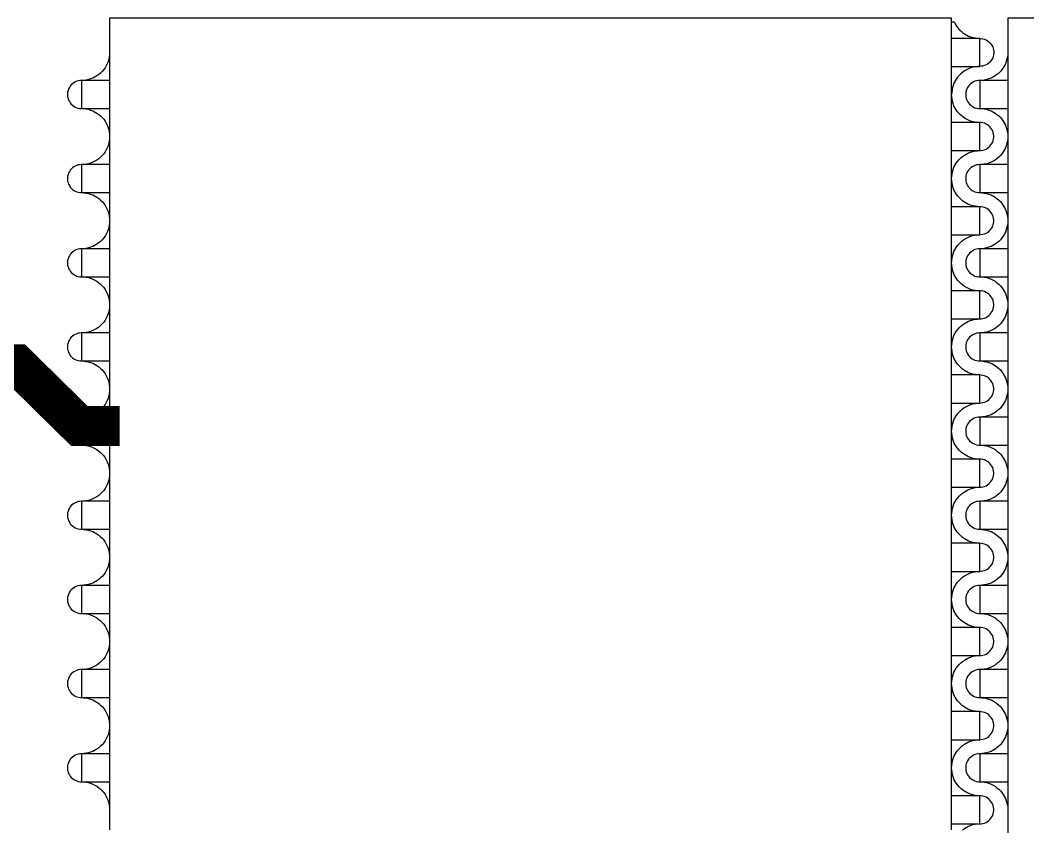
# Model space of a CAD drawing. Extents: x 190.8 to 267.1, y 124 to 174.8.
# Drawn here: x 224.322 to 226.835, y 148.393 to 150.406 of the extents above; entities that cross this region are included whole.
import ezdxf

# ---------------------------------------------------------------- set-up
doc = ezdxf.new("R2010")
doc.units = 0
doc.header["$MEASUREMENT"] = 0

msp = doc.modelspace()

# ---------------------------------------------------------------- linework, layer by layer
for points in [[(226.6446, 148.3856), (226.6446, 150.4106), (224.5446, 150.4106), (224.5446, 148.3856)], [(228.8875, 150.4106), (226.7846, 150.4106), (226.7846, 148.3506)], [(226.6446, 150.4016), (226.6508, 150.4016), (226.6559, 150.3923), (226.6594, 150.3876), (226.6631, 150.3831), (226.6671, 150.3791), (226.6716, 150.3753), (226.6764, 150.3718), (226.6864, 150.3663), (226.6919, 150.3643), (226.6974, 150.3626), (226.7031, 150.3616), (226.7089, 150.3608), (226.7146, 150.3606)], [(226.6446, 150.2906), (226.7146, 150.2906), (226.7146, 150.3606), (226.6446, 150.3606)], [(226.7146, 150.3606), (226.7186, 150.3603), (226.7226, 150.3596), (226.7266, 150.3586), (226.7304, 150.3568), (226.7339, 150.3548), (226.7371, 150.3523), (226.7401, 150.3496), (226.7426, 150.3466), (226.7449, 150.3431), (226.7469, 150.3393), (226.7481, 150.3356), (226.7491, 150.3316), (226.7496, 150.3276), (226.7496, 150.3236), (226.7491, 150.3196), (226.7481, 150.3156), (226.7469, 150.3116), (226.7449, 150.3081), (226.7426, 150.3046), (226.7401, 150.3016), (226.7371, 150.2988), (226.7339, 150.2963), (226.7304, 150.2943), (226.7266, 150.2926), (226.7226, 150.2916), (226.7186, 150.2908), (226.7146, 150.2906)], [(224.5446, 150.3256), (224.5444, 150.3198), (224.5436, 150.3141), (224.5426, 150.3083), (224.5409, 150.3028), (224.5389, 150.2973), (224.5334, 150.2873), (224.5299, 150.2826), (224.5261, 150.2781), (224.5221, 150.2741), (224.5176, 150.2703), (224.5129, 150.2668), (224.5029, 150.2613), (224.4974, 150.2593), (224.4919, 150.2576), (224.4861, 150.2566), (224.4804, 150.2558), (224.4746, 150.2556)], [(226.7846, 150.3256), (226.7844, 150.3198), (226.7836, 150.3141), (226.7826, 150.3083), (226.7809, 150.3028), (226.7789, 150.2973), (226.7734, 150.2873), (226.7699, 150.2826), (226.7661, 150.2781), (226.7621, 150.2741), (226.7576, 150.2703), (226.7529, 150.2668), (226.7429, 150.2613), (226.7374, 150.2593), (226.7319, 150.2576), (226.7261, 150.2566), (226.7204, 150.2558), (226.7146, 150.2556)], [(226.7146, 150.2906), (226.7089, 150.2903), (226.7031, 150.2896), (226.6974, 150.2886), (226.6919, 150.2868), (226.6864, 150.2848), (226.6764, 150.2793), (226.6716, 150.2758), (226.6671, 150.2721), (226.6631, 150.2681), (226.6594, 150.2636), (226.6559, 150.2588), (226.6504, 150.2488), (226.6484, 150.2433), (226.6466, 150.2378), (226.6456, 150.2321), (226.6449, 150.2263), (226.6446, 150.2206)], [(224.4746, 150.2556), (224.4706, 150.2553), (224.4666, 150.2546), (224.4626, 150.2536), (224.4589, 150.2518), (224.4554, 150.2498), (224.4521, 150.2473), (224.4491, 150.2446), (224.4466, 150.2416), (224.4444, 150.2381), (224.4424, 150.2343), (224.4411, 150.2306), (224.4401, 150.2266), (224.4396, 150.2226), (224.4396, 150.2186), (224.4401, 150.2146), (224.4411, 150.2106), (224.4424, 150.2066), (224.4444, 150.2031), (224.4466, 150.1996), (224.4491, 150.1966), (224.4521, 150.1938), (224.4554, 150.1913), (224.4589, 150.1893), (224.4626, 150.1876), (224.4666, 150.1866), (224.4706, 150.1858), (224.4746, 150.1856)], [(224.5446, 150.2556), (224.4746, 150.2556), (224.4746, 150.1856), (224.5446, 150.1856)], [(226.7146, 150.2556), (226.7106, 150.2553), (226.7066, 150.2546), (226.7026, 150.2536), (226.6989, 150.2518), (226.6954, 150.2498), (226.6921, 150.2473), (226.6891, 150.2446), (226.6866, 150.2416), (226.6844, 150.2381), (226.6824, 150.2343), (226.6811, 150.2306), (226.6801, 150.2266), (226.6796, 150.2226), (226.6796, 150.2186), (226.6801, 150.2146), (226.6811, 150.2106), (226.6824, 150.2066), (226.6844, 150.2031), (226.6866, 150.1996), (226.6891, 150.1966), (226.6921, 150.1938), (226.6954, 150.1913), (226.6989, 150.1893), (226.7026, 150.1876), (226.7066, 150.1866), (226.7106, 150.1858), (226.7146, 150.1856)], [(226.7846, 150.2556), (226.7146, 150.2556), (226.7146, 150.1856), (226.7846, 150.1856)], [(226.7146, 150.1506), (226.7089, 150.1508), (226.7031, 150.1516), (226.6974, 150.1526), (226.6919, 150.1543), (226.6864, 150.1563), (226.6764, 150.1618), (226.6716, 150.1653), (226.6671, 150.1691), (226.6631, 150.1731), (226.6594, 150.1776), (226.6559, 150.1823), (226.6504, 150.1923), (226.6484, 150.1978), (226.6466, 150.2033), (226.6456, 150.2091), (226.6449, 150.2148), (226.6446, 150.2206)], [(224.4746, 150.1856), (224.4804, 150.1853), (224.4861, 150.1846), (224.4919, 150.1836), (224.4974, 150.1818), (224.5029, 150.1798), (224.5129, 150.1743), (224.5176, 150.1708), (224.5221, 150.1671), (224.5261, 150.1631), (224.5299, 150.1586), (224.5334, 150.1538), (224.5389, 150.1438), (224.5409, 150.1383), (224.5426, 150.1328), (224.5436, 150.1271), (224.5444, 150.1213), (224.5446, 150.1156)], [(226.7146, 150.1856), (226.7204, 150.1853), (226.7261, 150.1846), (226.7319, 150.1836), (226.7374, 150.1818), (226.7429, 150.1798), (226.7529, 150.1743), (226.7576, 150.1708), (226.7621, 150.1671), (226.7661, 150.1631), (226.7699, 150.1586), (226.7734, 150.1538), (226.7789, 150.1438), (226.7809, 150.1383), (226.7826, 150.1328), (226.7836, 150.1271), (226.7844, 150.1213), (226.7846, 150.1156)], [(226.6446, 150.0806), (226.7146, 150.0806), (226.7146, 150.1506), (226.6446, 150.1506)], [(226.7146, 150.0806), (226.7186, 150.0808), (226.7226, 150.0816), (226.7266, 150.0826), (226.7304, 150.0843), (226.7339, 150.0863), (226.7371, 150.0888), (226.7401, 150.0916), (226.7426, 150.0946), (226.7449, 150.0981), (226.7469, 150.1018), (226.7481, 150.1056), (226.7491, 150.1096), (226.7496, 150.1136), (226.7496, 150.1176), (226.7491, 150.1216), (226.7481, 150.1256), (226.7469, 150.1296), (226.7449, 150.1331), (226.7426, 150.1366), (226.7401, 150.1396), (226.7371, 150.1423), (226.7339, 150.1448), (226.7304, 150.1468), (226.7266, 150.1486), (226.7226, 150.1496), (226.7186, 150.1503), (226.7146, 150.1506)], [(224.5446, 150.1156), (224.5444, 150.1098), (224.5436, 150.1041), (224.5426, 150.0983), (224.5409, 150.0928), (224.5389, 150.0873), (224.5334, 150.0773), (224.5299, 150.0726), (224.5261, 150.0681), (224.5221, 150.0641), (224.5176, 150.0603), (224.5129, 150.0568), (224.5029, 150.0513), (224.4974, 150.0493), (224.4919, 150.0476), (224.4861, 150.0466), (224.4804, 150.0458), (224.4746, 150.0456)], [(226.7846, 150.1156), (226.7844, 150.1098), (226.7836, 150.1041), (226.7826, 150.0983), (226.7809, 150.0928), (226.7789, 150.0873), (226.7734, 150.0773), (226.7699, 150.0726), (226.7661, 150.0681), (226.7621, 150.0641), (226.7576, 150.0603), (226.7529, 150.0568), (226.7429, 150.0513), (226.7374, 150.0493), (226.7319, 150.0476), (226.7261, 150.0466), (226.7204, 150.0458), (226.7146, 150.0456)], [(226.6446, 150.0106), (226.6449, 150.0163), (226.6456, 150.0221), (226.6466, 150.0278), (226.6484, 150.0333), (226.6504, 150.0388), (226.6559, 150.0488), (226.6594, 150.0536), (226.6631, 150.0581), (226.6671, 150.0621), (226.6716, 150.0658), (226.6764, 150.0693), (226.6864, 150.0748), (226.6919, 150.0768), (226.6974, 150.0786), (226.7031, 150.0796), (226.7089, 150.0803), (226.7146, 150.0806)], [(224.4746, 150.0456), (224.4706, 150.0453), (224.4666, 150.0446), (224.4626, 150.0436), (224.4589, 150.0418), (224.4554, 150.0398), (224.4521, 150.0373), (224.4491, 150.0346), (224.4466, 150.0316), (224.4444, 150.0281), (224.4424, 150.0243), (224.4411, 150.0206), (224.4401, 150.0166), (224.4396, 150.0126), (224.4396, 150.0086), (224.4401, 150.0046), (224.4411, 150.0006), (224.4424, 149.9966), (224.4444, 149.9931), (224.4466, 149.9896), (224.4491, 149.9866), (224.4521, 149.9838), (224.4554, 149.9813), (224.4589, 149.9793), (224.4626, 149.9776), (224.4666, 149.9766), (224.4706, 149.9758), (224.4746, 149.9756)], [(224.5446, 150.0456), (224.4746, 150.0456), (224.4746, 149.9756), (224.5446, 149.9756)], [(226.7146, 150.0456), (226.7106, 150.0453), (226.7066, 150.0446), (226.7026, 150.0436), (226.6989, 150.0418), (226.6954, 150.0398), (226.6921, 150.0373), (226.6891, 150.0346), (226.6866, 150.0316), (226.6844, 150.0281), (226.6824, 150.0243), (226.6811, 150.0206), (226.6801, 150.0166), (226.6796, 150.0126), (226.6796, 150.0086), (226.6801, 150.0046), (226.6811, 150.0006), (226.6824, 149.9966), (226.6844, 149.9931), (226.6866, 149.9896), (226.6891, 149.9866), (226.6921, 149.9838), (226.6954, 149.9813), (226.6989, 149.9793), (226.7026, 149.9776), (226.7066, 149.9766), (226.7106, 149.9758), (226.7146, 149.9756)], [(226.7846, 150.0456), (226.7146, 150.0456), (226.7146, 149.9756), (226.7846, 149.9756)], [(226.7146, 149.9406), (226.7089, 149.9408), (226.7031, 149.9416), (226.6974, 149.9426), (226.6919, 149.9443), (226.6864, 149.9463), (226.6764, 149.9518), (226.6716, 149.9553), (226.6671, 149.9591), (226.6631, 149.9631), (226.6594, 149.9676), (226.6559, 149.9723), (226.6504, 149.9823), (226.6484, 149.9878), (226.6466, 149.9933), (226.6456, 149.9991), (226.6449, 150.0048), (226.6446, 150.0106)], [(224.4746, 149.9756), (224.4804, 149.9753), (224.4861, 149.9746), (224.4919, 149.9736), (224.4974, 149.9718), (224.5029, 149.9698), (224.5129, 149.9643), (224.5176, 149.9608), (224.5221, 149.9571), (224.5261, 149.9531), (224.5299, 149.9486), (224.5334, 149.9438), (224.5389, 149.9338), (224.5409, 149.9283), (224.5426, 149.9228), (224.5436, 149.9171), (224.5444, 149.9113), (224.5446, 149.9056)], [(226.7146, 149.9756), (226.7204, 149.9753), (226.7261, 149.9746), (226.7319, 149.9736), (226.7374, 149.9718), (226.7429, 149.9698), (226.7529, 149.9643), (226.7576, 149.9608), (226.7621, 149.9571), (226.7661, 149.9531), (226.7699, 149.9486), (226.7734, 149.9438), (226.7789, 149.9338), (226.7809, 149.9283), (226.7826, 149.9228), (226.7836, 149.9171), (226.7844, 149.9113), (226.7846, 149.9056)], [(226.6446, 149.8706), (226.7146, 149.8706), (226.7146, 149.9406), (226.6446, 149.9406)], [(226.7146, 149.8706), (226.7186, 149.8708), (226.7226, 149.8716), (226.7266, 149.8726), (226.7304, 149.8743), (226.7339, 149.8763), (226.7371, 149.8788), (226.7401, 149.8816), (226.7426, 149.8846), (226.7449, 149.8881), (226.7469, 149.8918), (226.7481, 149.8956), (226.7491, 149.8996), (226.7496, 149.9036), (226.7496, 149.9076), (226.7491, 149.9116), (226.7481, 149.9156), (226.7469, 149.9196), (226.7449, 149.9231), (226.7426, 149.9266), (226.7401, 149.9296), (226.7371, 149.9323), (226.7339, 149.9348), (226.7304, 149.9368), (226.7266, 149.9386), (226.7226, 149.9396), (226.7186, 149.9403), (226.7146, 149.9406)], [(224.5446, 149.9056), (224.5444, 149.8998), (224.5436, 149.8941), (224.5426, 149.8883), (224.5409, 149.8828), (224.5389, 149.8773), (224.5334, 149.8673), (224.5299, 149.8626), (224.5261, 149.8581), (224.5221, 149.8541), (224.5176, 149.8503), (224.5129, 149.8468), (224.5029, 149.8413), (224.4974, 149.8393), (224.4919, 149.8376), (224.4861, 149.8366), (224.4804, 149.8358), (224.4746, 149.8356)], [(226.7846, 149.9056), (226.7844, 149.8998), (226.7836, 149.8941), (226.7826, 149.8883), (226.7809, 149.8828), (226.7789, 149.8773), (226.7734, 149.8673), (226.7699, 149.8626), (226.7661, 149.8581), (226.7621, 149.8541), (226.7576, 149.8503), (226.7529, 149.8468), (226.7429, 149.8413), (226.7374, 149.8393), (226.7319, 149.8376), (226.7261, 149.8366), (226.7204, 149.8358), (226.7146, 149.8356)], [(226.6446, 149.8006), (226.6449, 149.8063), (226.6456, 149.8121), (226.6466, 149.8178), (226.6484, 149.8233), (226.6504, 149.8288), (226.6559, 149.8388), (226.6594, 149.8436), (226.6631, 149.8481), (226.6671, 149.8521), (226.6716, 149.8558), (226.6764, 149.8593), (226.6864, 149.8648), (226.6919, 149.8668), (226.6974, 149.8686), (226.7031, 149.8696), (226.7089, 149.8703), (226.7146, 149.8706)], [(224.4746, 149.8356), (224.4706, 149.8353), (224.4666, 149.8346), (224.4626, 149.8336), (224.4589, 149.8318), (224.4554, 149.8298), (224.4521, 149.8273), (224.4491, 149.8246), (224.4466, 149.8216), (224.4444, 149.8181), (224.4424, 149.8143), (224.4411, 149.8106), (224.4401, 149.8066), (224.4396, 149.8026), (224.4396, 149.7986), (224.4401, 149.7946), (224.4411, 149.7906), (224.4424, 149.7866), (224.4444, 149.7831), (224.4466, 149.7796), (224.4491, 149.7766), (224.4521, 149.7738), (224.4554, 149.7713), (224.4589, 149.7693), (224.4626, 149.7676), (224.4666, 149.7666), (224.4706, 149.7658), (224.4746, 149.7656)], [(224.5446, 149.8356), (224.4746, 149.8356), (224.4746, 149.7656), (224.5446, 149.7656)], [(226.7146, 149.8356), (226.7106, 149.8353), (226.7066, 149.8346), (226.7026, 149.8336), (226.6989, 149.8318), (226.6954, 149.8298), (226.6921, 149.8273), (226.6891, 149.8246), (226.6866, 149.8216), (226.6844, 149.8181), (226.6824, 149.8143), (226.6811, 149.8106), (226.6801, 149.8066), (226.6796, 149.8026), (226.6796, 149.7986), (226.6801, 149.7946), (226.6811, 149.7906), (226.6824, 149.7866), (226.6844, 149.7831), (226.6866, 149.7796), (226.6891, 149.7766), (226.6921, 149.7738), (226.6954, 149.7713), (226.6989, 149.7693), (226.7026, 149.7676), (226.7066, 149.7666), (226.7106, 149.7658), (226.7146, 149.7656)], [(226.7846, 149.8356), (226.7146, 149.8356), (226.7146, 149.7656), (226.7846, 149.7656)], [(226.7146, 149.7306), (226.7089, 149.7308), (226.7031, 149.7316), (226.6974, 149.7326), (226.6919, 149.7343), (226.6864, 149.7363), (226.6764, 149.7418), (226.6716, 149.7453), (226.6671, 149.7491), (226.6631, 149.7531), (226.6594, 149.7576), (226.6559, 149.7623), (226.6504, 149.7723), (226.6484, 149.7778), (226.6466, 149.7833), (226.6456, 149.7891), (226.6449, 149.7948), (226.6446, 149.8006)], [(224.4746, 149.7656), (224.4804, 149.7653), (224.4861, 149.7646), (224.4919, 149.7636), (224.4974, 149.7618), (224.5029, 149.7598), (224.5129, 149.7543), (224.5176, 149.7508), (224.5221, 149.7471), (224.5261, 149.7431), (224.5299, 149.7386), (224.5334, 149.7338), (224.5389, 149.7238), (224.5409, 149.7183), (224.5426, 149.7128), (224.5436, 149.7071), (224.5444, 149.7013), (224.5446, 149.6956)], [(226.7146, 149.7656), (226.7204, 149.7653), (226.7261, 149.7646), (226.7319, 149.7636), (226.7374, 149.7618), (226.7429, 149.7598), (226.7529, 149.7543), (226.7576, 149.7508), (226.7621, 149.7471), (226.7661, 149.7431), (226.7699, 149.7386), (226.7734, 149.7338), (226.7789, 149.7238), (226.7809, 149.7183), (226.7826, 149.7128), (226.7836, 149.7071), (226.7844, 149.7013), (226.7846, 149.6956)], [(226.6446, 149.6606), (226.7146, 149.6606), (226.7146, 149.7306), (226.6446, 149.7306)], [(226.7146, 149.6606), (226.7186, 149.6608), (226.7226, 149.6616), (226.7266, 149.6626), (226.7304, 149.6643), (226.7339, 149.6663), (226.7371, 149.6688), (226.7401, 149.6716), (226.7426, 149.6746), (226.7449, 149.6781), (226.7469, 149.6818), (226.7481, 149.6856), (226.7491, 149.6896), (226.7496, 149.6936), (226.7496, 149.6976), (226.7491, 149.7016), (226.7481, 149.7056), (226.7469, 149.7096), (226.7449, 149.7131), (226.7426, 149.7166), (226.7401, 149.7196), (226.7371, 149.7223), (226.7339, 149.7248), (226.7304, 149.7268), (226.7266, 149.7286), (226.7226, 149.7296), (226.7186, 149.7303), (226.7146, 149.7306)], [(224.5446, 149.6956), (224.5444, 149.6898), (224.5436, 149.6841), (224.5426, 149.6783), (224.5409, 149.6728), (224.5389, 149.6673), (224.5334, 149.6573), (224.5299, 149.6526), (224.5261, 149.6481), (224.5221, 149.6441), (224.5176, 149.6403), (224.5129, 149.6368), (224.5029, 149.6313), (224.4974, 149.6293), (224.4919, 149.6276), (224.4861, 149.6266), (224.4804, 149.6258), (224.4746, 149.6256)], [(226.7846, 149.6956), (226.7844, 149.6898), (226.7836, 149.6841), (226.7826, 149.6783), (226.7809, 149.6728), (226.7789, 149.6673), (226.7734, 149.6573), (226.7699, 149.6526), (226.7661, 149.6481), (226.7621, 149.6441), (226.7576, 149.6403), (226.7529, 149.6368), (226.7429, 149.6313), (226.7374, 149.6293), (226.7319, 149.6276), (226.7261, 149.6266), (226.7204, 149.6258), (226.7146, 149.6256)], [(226.6446, 149.5906), (226.6449, 149.5963), (226.6456, 149.6021), (226.6466, 149.6078), (226.6484, 149.6133), (226.6504, 149.6188), (226.6559, 149.6288), (226.6594, 149.6336), (226.6631, 149.6381), (226.6671, 149.6421), (226.6716, 149.6458), (226.6764, 149.6493), (226.6864, 149.6548), (226.6919, 149.6568), (226.6974, 149.6586), (226.7031, 149.6596), (226.7089, 149.6603), (226.7146, 149.6606)], [(224.4746, 149.6256), (224.4706, 149.6253), (224.4666, 149.6246), (224.4626, 149.6236), (224.4589, 149.6218), (224.4554, 149.6198), (224.4521, 149.6173), (224.4491, 149.6146), (224.4466, 149.6116), (224.4444, 149.6081), (224.4424, 149.6043), (224.4411, 149.6006), (224.4401, 149.5966), (224.4396, 149.5926), (224.4396, 149.5886), (224.4401, 149.5846), (224.4411, 149.5806), (224.4424, 149.5766), (224.4444, 149.5731), (224.4466, 149.5696), (224.4491, 149.5666), (224.4521, 149.5638), (224.4554, 149.5613), (224.4589, 149.5593), (224.4626, 149.5576), (224.4666, 149.5566), (224.4706, 149.5558), (224.4746, 149.5556)], [(224.5446, 149.6256), (224.4746, 149.6256), (224.4746, 149.5556), (224.5446, 149.5556)], [(226.7146, 149.6256), (226.7106, 149.6253), (226.7066, 149.6246), (226.7026, 149.6236), (226.6989, 149.6218), (226.6954, 149.6198), (226.6921, 149.6173), (226.6891, 149.6146), (226.6866, 149.6116), (226.6844, 149.6081), (226.6824, 149.6043), (226.6811, 149.6006), (226.6801, 149.5966), (226.6796, 149.5926), (226.6796, 149.5886), (226.6801, 149.5846), (226.6811, 149.5806), (226.6824, 149.5766), (226.6844, 149.5731), (226.6866, 149.5696), (226.6891, 149.5666), (226.6921, 149.5638), (226.6954, 149.5613), (226.6989, 149.5593), (226.7026, 149.5576), (226.7066, 149.5566), (226.7106, 149.5558), (226.7146, 149.5556)], [(226.7846, 149.6256), (226.7146, 149.6256), (226.7146, 149.5556), (226.7846, 149.5556)], [(226.7146, 149.5206), (226.7089, 149.5208), (226.7031, 149.5216), (226.6974, 149.5226), (226.6919, 149.5243), (226.6864, 149.5263), (226.6764, 149.5318), (226.6716, 149.5353), (226.6671, 149.5391), (226.6631, 149.5431), (226.6594, 149.5476), (226.6559, 149.5523), (226.6504, 149.5623), (226.6484, 149.5678), (226.6466, 149.5733), (226.6456, 149.5791), (226.6449, 149.5848), (226.6446, 149.5906)], [(224.4746, 149.5556), (224.4804, 149.5553), (224.4861, 149.5546), (224.4919, 149.5536), (224.4974, 149.5518), (224.5029, 149.5498), (224.5129, 149.5443), (224.5176, 149.5408), (224.5221, 149.5371), (224.5261, 149.5331), (224.5299, 149.5286), (224.5334, 149.5238), (224.5389, 149.5138), (224.5409, 149.5083), (224.5426, 149.5028), (224.5436, 149.4971), (224.5444, 149.4913), (224.5446, 149.4856)], [(226.7146, 149.5556), (226.7204, 149.5553), (226.7261, 149.5546), (226.7319, 149.5536), (226.7374, 149.5518), (226.7429, 149.5498), (226.7529, 149.5443), (226.7576, 149.5408), (226.7621, 149.5371), (226.7661, 149.5331), (226.7699, 149.5286), (226.7734, 149.5238), (226.7789, 149.5138), (226.7809, 149.5083), (226.7826, 149.5028), (226.7836, 149.4971), (226.7844, 149.4913), (226.7846, 149.4856)], [(226.6446, 149.4506), (226.7146, 149.4506), (226.7146, 149.5206), (226.6446, 149.5206)], [(226.7146, 149.4506), (226.7186, 149.4508), (226.7226, 149.4516), (226.7266, 149.4526), (226.7304, 149.4543), (226.7339, 149.4563), (226.7371, 149.4588), (226.7401, 149.4616), (226.7426, 149.4646), (226.7449, 149.4681), (226.7469, 149.4718), (226.7481, 149.4756), (226.7491, 149.4796), (226.7496, 149.4836), (226.7496, 149.4876), (226.7491, 149.4916), (226.7481, 149.4956), (226.7469, 149.4996), (226.7449, 149.5031), (226.7426, 149.5066), (226.7401, 149.5096), (226.7371, 149.5123), (226.7339, 149.5148), (226.7304, 149.5168), (226.7266, 149.5186), (226.7226, 149.5196), (226.7186, 149.5203), (226.7146, 149.5206)], [(224.5446, 149.4856), (224.5444, 149.4798), (224.5436, 149.4741), (224.5426, 149.4683), (224.5409, 149.4628), (224.5389, 149.4573), (224.5334, 149.4473), (224.5299, 149.4426), (224.5261, 149.4381), (224.5221, 149.4341), (224.5176, 149.4303), (224.5129, 149.4268), (224.5029, 149.4213), (224.4974, 149.4193), (224.4919, 149.4176), (224.4861, 149.4166), (224.4804, 149.4158), (224.4746, 149.4156)], [(226.7846, 149.4856), (226.7844, 149.4798), (226.7836, 149.4741), (226.7826, 149.4683), (226.7809, 149.4628), (226.7789, 149.4573), (226.7734, 149.4473), (226.7699, 149.4426), (226.7661, 149.4381), (226.7621, 149.4341), (226.7576, 149.4303), (226.7529, 149.4268), (226.7429, 149.4213), (226.7374, 149.4193), (226.7319, 149.4176), (226.7261, 149.4166), (226.7204, 149.4158), (226.7146, 149.4156)], [(226.6446, 149.3806), (226.6449, 149.3863), (226.6456, 149.3921), (226.6466, 149.3978), (226.6484, 149.4033), (226.6504, 149.4088), (226.6559, 149.4188), (226.6594, 149.4236), (226.6631, 149.4281), (226.6671, 149.4321), (226.6716, 149.4358), (226.6764, 149.4393), (226.6864, 149.4448), (226.6919, 149.4468), (226.6974, 149.4486), (226.7031, 149.4496), (226.7089, 149.4503), (226.7146, 149.4506)], [(224.4746, 149.4156), (224.4706, 149.4153), (224.4666, 149.4146), (224.4626, 149.4136), (224.4589, 149.4118), (224.4554, 149.4098), (224.4521, 149.4073), (224.4491, 149.4046), (224.4466, 149.4016), (224.4444, 149.3981), (224.4424, 149.3943), (224.4411, 149.3906), (224.4401, 149.3866), (224.4396, 149.3826), (224.4396, 149.3786), (224.4401, 149.3746), (224.4411, 149.3706), (224.4424, 149.3666), (224.4444, 149.3631), (224.4466, 149.3596), (224.4491, 149.3566), (224.4521, 149.3538), (224.4554, 149.3513), (224.4589, 149.3493), (224.4626, 149.3476), (224.4666, 149.3466), (224.4706, 149.3458), (224.4746, 149.3456)], [(224.5446, 149.4156), (224.4746, 149.4156), (224.4746, 149.3456), (224.5446, 149.3456)], [(226.7146, 149.4156), (226.7106, 149.4153), (226.7066, 149.4146), (226.7026, 149.4136), (226.6989, 149.4118), (226.6954, 149.4098), (226.6921, 149.4073), (226.6891, 149.4046), (226.6866, 149.4016), (226.6844, 149.3981), (226.6824, 149.3943), (226.6811, 149.3906), (226.6801, 149.3866), (226.6796, 149.3826), (226.6796, 149.3786), (226.6801, 149.3746), (226.6811, 149.3706), (226.6824, 149.3666), (226.6844, 149.3631), (226.6866, 149.3596), (226.6891, 149.3566), (226.6921, 149.3538), (226.6954, 149.3513), (226.6989, 149.3493), (226.7026, 149.3476), (226.7066, 149.3466), (226.7106, 149.3458), (226.7146, 149.3456)], [(226.7846, 149.4156), (226.7146, 149.4156), (226.7146, 149.3456), (226.7846, 149.3456)], [(226.7146, 149.3106), (226.7089, 149.3108), (226.7031, 149.3116), (226.6974, 149.3126), (226.6919, 149.3143), (226.6864, 149.3163), (226.6764, 149.3218), (226.6716, 149.3253), (226.6671, 149.3291), (226.6631, 149.3331), (226.6594, 149.3376), (226.6559, 149.3423), (226.6504, 149.3523), (226.6484, 149.3578), (226.6466, 149.3633), (226.6456, 149.3691), (226.6449, 149.3748), (226.6446, 149.3806)], [(224.4746, 149.3456), (224.4804, 149.3453), (224.4861, 149.3446), (224.4919, 149.3436), (224.4974, 149.3418), (224.5029, 149.3398), (224.5129, 149.3343), (224.5176, 149.3308), (224.5221, 149.3271), (224.5261, 149.3231), (224.5299, 149.3186), (224.5334, 149.3138), (224.5389, 149.3038), (224.5409, 149.2983), (224.5426, 149.2928), (224.5436, 149.2871), (224.5444, 149.2813), (224.5446, 149.2756)], [(226.7146, 149.3456), (226.7204, 149.3453), (226.7261, 149.3446), (226.7319, 149.3436), (226.7374, 149.3418), (226.7429, 149.3398), (226.7529, 149.3343), (226.7576, 149.3308), (226.7621, 149.3271), (226.7661, 149.3231), (226.7699, 149.3186), (226.7734, 149.3138), (226.7789, 149.3038), (226.7809, 149.2983), (226.7826, 149.2928), (226.7836, 149.2871), (226.7844, 149.2813), (226.7846, 149.2756)], [(226.6446, 149.2406), (226.7146, 149.2406), (226.7146, 149.3106), (226.6446, 149.3106)], [(226.7146, 149.2406), (226.7186, 149.2408), (226.7226, 149.2416), (226.7266, 149.2426), (226.7304, 149.2443), (226.7339, 149.2463), (226.7371, 149.2488), (226.7401, 149.2516), (226.7426, 149.2546), (226.7449, 149.2581), (226.7469, 149.2618), (226.7481, 149.2656), (226.7491, 149.2696), (226.7496, 149.2736), (226.7496, 149.2776), (226.7491, 149.2816), (226.7481, 149.2856), (226.7469, 149.2896), (226.7449, 149.2931), (226.7426, 149.2966), (226.7401, 149.2996), (226.7371, 149.3023), (226.7339, 149.3048), (226.7304, 149.3068), (226.7266, 149.3086), (226.7226, 149.3096), (226.7186, 149.3103), (226.7146, 149.3106)], [(224.5446, 149.2756), (224.5444, 149.2698), (224.5436, 149.2641), (224.5426, 149.2583), (224.5409, 149.2528), (224.5389, 149.2473), (224.5334, 149.2373), (224.5299, 149.2326), (224.5261, 149.2281), (224.5221, 149.2241), (224.5176, 149.2203), (224.5129, 149.2168), (224.5029, 149.2113), (224.4974, 149.2093), (224.4919, 149.2076), (224.4861, 149.2066), (224.4804, 149.2058), (224.4746, 149.2056)], [(226.7846, 149.2756), (226.7844, 149.2698), (226.7836, 149.2641), (226.7826, 149.2583), (226.7809, 149.2528), (226.7789, 149.2473), (226.7734, 149.2373), (226.7699, 149.2326), (226.7661, 149.2281), (226.7621, 149.2241), (226.7576, 149.2203), (226.7529, 149.2168), (226.7429, 149.2113), (226.7374, 149.2093), (226.7319, 149.2076), (226.7261, 149.2066), (226.7204, 149.2058), (226.7146, 149.2056)], [(226.6446, 149.1706), (226.6449, 149.1763), (226.6456, 149.1821), (226.6466, 149.1878), (226.6484, 149.1933), (226.6504, 149.1988), (226.6559, 149.2088), (226.6594, 149.2136), (226.6631, 149.2181), (226.6671, 149.2221), (226.6716, 149.2258), (226.6764, 149.2293), (226.6864, 149.2348), (226.6919, 149.2368), (226.6974, 149.2386), (226.7031, 149.2396), (226.7089, 149.2403), (226.7146, 149.2406)], [(224.4746, 149.2056), (224.4706, 149.2053), (224.4666, 149.2046), (224.4626, 149.2036), (224.4589, 149.2018), (224.4554, 149.1998), (224.4521, 149.1973), (224.4491, 149.1946), (224.4466, 149.1916), (224.4444, 149.1881), (224.4424, 149.1843), (224.4411, 149.1806), (224.4401, 149.1766), (224.4396, 149.1726), (224.4396, 149.1686), (224.4401, 149.1646), (224.4411, 149.1606), (224.4424, 149.1566), (224.4444, 149.1531), (224.4466, 149.1496), (224.4491, 149.1466), (224.4521, 149.1438), (224.4554, 149.1413), (224.4589, 149.1393), (224.4626, 149.1376), (224.4666, 149.1366), (224.4706, 149.1358), (224.4746, 149.1356)], [(224.5446, 149.2056), (224.4746, 149.2056), (224.4746, 149.1356), (224.5446, 149.1356)], [(226.7146, 149.2056), (226.7106, 149.2053), (226.7066, 149.2046), (226.7026, 149.2036), (226.6989, 149.2018), (226.6954, 149.1998), (226.6921, 149.1973), (226.6891, 149.1946), (226.6866, 149.1916), (226.6844, 149.1881), (226.6824, 149.1843), (226.6811, 149.1806), (226.6801, 149.1766), (226.6796, 149.1726), (226.6796, 149.1686), (226.6801, 149.1646), (226.6811, 149.1606), (226.6824, 149.1566), (226.6844, 149.1531), (226.6866, 149.1496), (226.6891, 149.1466), (226.6921, 149.1438), (226.6954, 149.1413), (226.6989, 149.1393), (226.7026, 149.1376), (226.7066, 149.1366), (226.7106, 149.1358), (226.7146, 149.1356)], [(226.7846, 149.2056), (226.7146, 149.2056), (226.7146, 149.1356), (226.7846, 149.1356)], [(226.7146, 149.1006), (226.7089, 149.1008), (226.7031, 149.1016), (226.6974, 149.1026), (226.6919, 149.1043), (226.6864, 149.1063), (226.6764, 149.1118), (226.6716, 149.1153), (226.6671, 149.1191), (226.6631, 149.1231), (226.6594, 149.1276), (226.6559, 149.1323), (226.6504, 149.1423), (226.6484, 149.1478), (226.6466, 149.1533), (226.6456, 149.1591), (226.6449, 149.1648), (226.6446, 149.1706)], [(224.4746, 149.1356), (224.4804, 149.1353), (224.4861, 149.1346), (224.4919, 149.1336), (224.4974, 149.1318), (224.5029, 149.1298), (224.5129, 149.1243), (224.5176, 149.1208), (224.5221, 149.1171), (224.5261, 149.1131), (224.5299, 149.1086), (224.5334, 149.1038), (224.5389, 149.0938), (224.5409, 149.0883), (224.5426, 149.0828), (224.5436, 149.0771), (224.5444, 149.0713), (224.5446, 149.0656)], [(226.7146, 149.1356), (226.7204, 149.1353), (226.7261, 149.1346), (226.7319, 149.1336), (226.7374, 149.1318), (226.7429, 149.1298), (226.7529, 149.1243), (226.7576, 149.1208), (226.7621, 149.1171), (226.7661, 149.1131), (226.7699, 149.1086), (226.7734, 149.1038), (226.7789, 149.0938), (226.7809, 149.0883), (226.7826, 149.0828), (226.7836, 149.0771), (226.7844, 149.0713), (226.7846, 149.0656)], [(226.6446, 149.0306), (226.7146, 149.0306), (226.7146, 149.1006), (226.6446, 149.1006)], [(226.7146, 149.0306), (226.7186, 149.0308), (226.7226, 149.0316), (226.7266, 149.0326), (226.7304, 149.0343), (226.7339, 149.0363), (226.7371, 149.0388), (226.7401, 149.0416), (226.7426, 149.0446), (226.7449, 149.0481), (226.7469, 149.0518), (226.7481, 149.0556), (226.7491, 149.0596), (226.7496, 149.0636), (226.7496, 149.0676), (226.7491, 149.0716), (226.7481, 149.0756), (226.7469, 149.0796), (226.7449, 149.0831), (226.7426, 149.0866), (226.7401, 149.0896), (226.7371, 149.0923), (226.7339, 149.0948), (226.7304, 149.0968), (226.7266, 149.0986), (226.7226, 149.0996), (226.7186, 149.1003), (226.7146, 149.1006)], [(224.5446, 149.0656), (224.5444, 149.0598), (224.5436, 149.0541), (224.5426, 149.0483), (224.5409, 149.0428), (224.5389, 149.0373), (224.5334, 149.0273), (224.5299, 149.0226), (224.5261, 149.0181), (224.5221, 149.0141), (224.5176, 149.0103), (224.5129, 149.0068), (224.5029, 149.0013), (224.4974, 148.9993), (224.4919, 148.9976), (224.4861, 148.9966), (224.4804, 148.9958), (224.4746, 148.9956)], [(226.7846, 149.0656), (226.7844, 149.0598), (226.7836, 149.0541), (226.7826, 149.0483), (226.7809, 149.0428), (226.7789, 149.0373), (226.7734, 149.0273), (226.7699, 149.0226), (226.7661, 149.0181), (226.7621, 149.0141), (226.7576, 149.0103), (226.7529, 149.0068), (226.7429, 149.0013), (226.7374, 148.9993), (226.7319, 148.9976), (226.7261, 148.9966), (226.7204, 148.9958), (226.7146, 148.9956)], [(226.6446, 148.9606), (226.6449, 148.9663), (226.6456, 148.9721), (226.6466, 148.9778), (226.6484, 148.9833), (226.6504, 148.9888), (226.6559, 148.9988), (226.6594, 149.0036), (226.6631, 149.0081), (226.6671, 149.0121), (226.6716, 149.0158), (226.6764, 149.0193), (226.6864, 149.0248), (226.6919, 149.0268), (226.6974, 149.0286), (226.7031, 149.0296), (226.7089, 149.0303), (226.7146, 149.0306)], [(224.4746, 148.9956), (224.4706, 148.9953), (224.4666, 148.9946), (224.4626, 148.9936), (224.4589, 148.9918), (224.4554, 148.9898), (224.4521, 148.9873), (224.4491, 148.9846), (224.4466, 148.9816), (224.4444, 148.9781), (224.4424, 148.9743), (224.4411, 148.9706), (224.4401, 148.9666), (224.4396, 148.9626), (224.4396, 148.9586), (224.4401, 148.9546), (224.4411, 148.9506), (224.4424, 148.9466), (224.4444, 148.9431), (224.4466, 148.9396), (224.4491, 148.9366), (224.4521, 148.9338), (224.4554, 148.9313), (224.4589, 148.9293), (224.4626, 148.9276), (224.4666, 148.9266), (224.4706, 148.9258), (224.4746, 148.9256)], [(224.5446, 148.9956), (224.4746, 148.9956), (224.4746, 148.9256), (224.5446, 148.9256)], [(226.7146, 148.9956), (226.7106, 148.9953), (226.7066, 148.9946), (226.7026, 148.9936), (226.6989, 148.9918), (226.6954, 148.9898), (226.6921, 148.9873), (226.6891, 148.9846), (226.6866, 148.9816), (226.6844, 148.9781), (226.6824, 148.9743), (226.6811, 148.9706), (226.6801, 148.9666), (226.6796, 148.9626), (226.6796, 148.9586), (226.6801, 148.9546), (226.6811, 148.9506), (226.6824, 148.9466), (226.6844, 148.9431), (226.6866, 148.9396), (226.6891, 148.9366), (226.6921, 148.9338), (226.6954, 148.9313), (226.6989, 148.9293), (226.7026, 148.9276), (226.7066, 148.9266), (226.7106, 148.9258), (226.7146, 148.9256)], [(226.7846, 148.9956), (226.7146, 148.9956), (226.7146, 148.9256), (226.7846, 148.9256)], [(226.7146, 148.8906), (226.7089, 148.8908), (226.7031, 148.8916), (226.6974, 148.8926), (226.6919, 148.8943), (226.6864, 148.8963), (226.6764, 148.9018), (226.6716, 148.9053), (226.6671, 148.9091), (226.6631, 148.9131), (226.6594, 148.9176), (226.6559, 148.9223), (226.6504, 148.9323), (226.6484, 148.9378), (226.6466, 148.9433), (226.6456, 148.9491), (226.6449, 148.9548), (226.6446, 148.9606)], [(224.4746, 148.9256), (224.4804, 148.9253), (224.4861, 148.9246), (224.4919, 148.9236), (224.4974, 148.9218), (224.5029, 148.9198), (224.5129, 148.9143), (224.5176, 148.9108), (224.5221, 148.9071), (224.5261, 148.9031), (224.5299, 148.8986), (224.5334, 148.8938), (224.5389, 148.8838), (224.5409, 148.8783), (224.5426, 148.8728), (224.5436, 148.8671), (224.5444, 148.8613), (224.5446, 148.8556)], [(226.7146, 148.9256), (226.7204, 148.9253), (226.7261, 148.9246), (226.7319, 148.9236), (226.7374, 148.9218), (226.7429, 148.9198), (226.7529, 148.9143), (226.7576, 148.9108), (226.7621, 148.9071), (226.7661, 148.9031), (226.7699, 148.8986), (226.7734, 148.8938), (226.7789, 148.8838), (226.7809, 148.8783), (226.7826, 148.8728), (226.7836, 148.8671), (226.7844, 148.8613), (226.7846, 148.8556)], [(226.6446, 148.8206), (226.7146, 148.8206), (226.7146, 148.8906), (226.6446, 148.8906)], [(226.7146, 148.8206), (226.7186, 148.8208), (226.7226, 148.8216), (226.7266, 148.8226), (226.7304, 148.8243), (226.7339, 148.8263), (226.7371, 148.8288), (226.7401, 148.8316), (226.7426, 148.8346), (226.7449, 148.8381), (226.7469, 148.8418), (226.7481, 148.8456), (226.7491, 148.8496), (226.7496, 148.8536), (226.7496, 148.8576), (226.7491, 148.8616), (226.7481, 148.8656), (226.7469, 148.8696), (226.7449, 148.8731), (226.7426, 148.8766), (226.7401, 148.8796), (226.7371, 148.8823), (226.7339, 148.8848), (226.7304, 148.8868), (226.7266, 148.8886), (226.7226, 148.8896), (226.7186, 148.8903), (226.7146, 148.8906)], [(224.5446, 148.8556), (224.5444, 148.8498), (224.5436, 148.8441), (224.5426, 148.8383), (224.5409, 148.8328), (224.5389, 148.8273), (224.5334, 148.8173), (224.5299, 148.8126), (224.5261, 148.8081), (224.5221, 148.8041), (224.5176, 148.8003), (224.5129, 148.7968), (224.5029, 148.7913), (224.4974, 148.7893), (224.4919, 148.7876), (224.4861, 148.7866), (224.4804, 148.7858), (224.4746, 148.7856)], [(226.7846, 148.8556), (226.7844, 148.8498), (226.7836, 148.8441), (226.7826, 148.8383), (226.7809, 148.8328), (226.7789, 148.8273), (226.7734, 148.8173), (226.7699, 148.8126), (226.7661, 148.8081), (226.7621, 148.8041), (226.7576, 148.8003), (226.7529, 148.7968), (226.7429, 148.7913), (226.7374, 148.7893), (226.7319, 148.7876), (226.7261, 148.7866), (226.7204, 148.7858), (226.7146, 148.7856)], [(226.6446, 148.7506), (226.6449, 148.7563), (226.6456, 148.7621), (226.6466, 148.7678), (226.6484, 148.7733), (226.6504, 148.7788), (226.6559, 148.7888), (226.6594, 148.7936), (226.6631, 148.7981), (226.6671, 148.8021), (226.6716, 148.8058), (226.6764, 148.8093), (226.6864, 148.8148), (226.6919, 148.8168), (226.6974, 148.8186), (226.7031, 148.8196), (226.7089, 148.8203), (226.7146, 148.8206)], [(224.4746, 148.7856), (224.4706, 148.7853), (224.4666, 148.7846), (224.4626, 148.7836), (224.4589, 148.7818), (224.4554, 148.7798), (224.4521, 148.7773), (224.4491, 148.7746), (224.4466, 148.7716), (224.4444, 148.7681), (224.4424, 148.7643), (224.4411, 148.7606), (224.4401, 148.7566), (224.4396, 148.7526), (224.4396, 148.7486), (224.4401, 148.7446), (224.4411, 148.7406), (224.4424, 148.7366), (224.4444, 148.7331), (224.4466, 148.7296), (224.4491, 148.7266), (224.4521, 148.7238), (224.4554, 148.7213), (224.4589, 148.7193), (224.4626, 148.7176), (224.4666, 148.7166), (224.4706, 148.7158), (224.4746, 148.7156)], [(224.5446, 148.7856), (224.4746, 148.7856), (224.4746, 148.7156), (224.5446, 148.7156)], [(226.7146, 148.7856), (226.7106, 148.7853), (226.7066, 148.7846), (226.7026, 148.7836), (226.6989, 148.7818), (226.6954, 148.7798), (226.6921, 148.7773), (226.6891, 148.7746), (226.6866, 148.7716), (226.6844, 148.7681), (226.6824, 148.7643), (226.6811, 148.7606), (226.6801, 148.7566), (226.6796, 148.7526), (226.6796, 148.7486), (226.6801, 148.7446), (226.6811, 148.7406), (226.6824, 148.7366), (226.6844, 148.7331), (226.6866, 148.7296), (226.6891, 148.7266), (226.6921, 148.7238), (226.6954, 148.7213), (226.6989, 148.7193), (226.7026, 148.7176), (226.7066, 148.7166), (226.7106, 148.7158), (226.7146, 148.7156)], [(226.7846, 148.7856), (226.7146, 148.7856), (226.7146, 148.7156), (226.7846, 148.7156)], [(226.7146, 148.6806), (226.7089, 148.6808), (226.7031, 148.6816), (226.6974, 148.6826), (226.6919, 148.6843), (226.6864, 148.6863), (226.6764, 148.6918), (226.6716, 148.6953), (226.6671, 148.6991), (226.6631, 148.7031), (226.6594, 148.7076), (226.6559, 148.7123), (226.6504, 148.7223), (226.6484, 148.7278), (226.6466, 148.7333), (226.6456, 148.7391), (226.6449, 148.7448), (226.6446, 148.7506)], [(224.4746, 148.7156), (224.4804, 148.7153), (224.4861, 148.7146), (224.4919, 148.7136), (224.4974, 148.7118), (224.5029, 148.7098), (224.5129, 148.7043), (224.5176, 148.7008), (224.5221, 148.6971), (224.5261, 148.6931), (224.5299, 148.6886), (224.5334, 148.6838), (224.5389, 148.6738), (224.5409, 148.6683), (224.5426, 148.6628), (224.5436, 148.6571), (224.5444, 148.6513), (224.5446, 148.6456)], [(226.7146, 148.7156), (226.7204, 148.7153), (226.7261, 148.7146), (226.7319, 148.7136), (226.7374, 148.7118), (226.7429, 148.7098), (226.7529, 148.7043), (226.7576, 148.7008), (226.7621, 148.6971), (226.7661, 148.6931), (226.7699, 148.6886), (226.7734, 148.6838), (226.7789, 148.6738), (226.7809, 148.6683), (226.7826, 148.6628), (226.7836, 148.6571), (226.7844, 148.6513), (226.7846, 148.6456)], [(226.6446, 148.6106), (226.7146, 148.6106), (226.7146, 148.6806), (226.6446, 148.6806)], [(226.7146, 148.6106), (226.7186, 148.6108), (226.7226, 148.6116), (226.7266, 148.6126), (226.7304, 148.6143), (226.7339, 148.6163), (226.7371, 148.6188), (226.7401, 148.6216), (226.7426, 148.6246), (226.7449, 148.6281), (226.7469, 148.6318), (226.7481, 148.6356), (226.7491, 148.6396), (226.7496, 148.6436), (226.7496, 148.6476), (226.7491, 148.6516), (226.7481, 148.6556), (226.7469, 148.6596), (226.7449, 148.6631), (226.7426, 148.6666), (226.7401, 148.6696), (226.7371, 148.6723), (226.7339, 148.6748), (226.7304, 148.6768), (226.7266, 148.6786), (226.7226, 148.6796), (226.7186, 148.6803), (226.7146, 148.6806)], [(224.5446, 148.6456), (224.5444, 148.6398), (224.5436, 148.6341), (224.5426, 148.6283), (224.5409, 148.6228), (224.5389, 148.6173), (224.5334, 148.6073), (224.5299, 148.6026), (224.5261, 148.5981), (224.5221, 148.5941), (224.5176, 148.5903), (224.5129, 148.5868), (224.5029, 148.5813), (224.4974, 148.5793), (224.4919, 148.5776), (224.4861, 148.5766), (224.4804, 148.5758), (224.4746, 148.5756)], [(226.7846, 148.6456), (226.7844, 148.6398), (226.7836, 148.6341), (226.7826, 148.6283), (226.7809, 148.6228), (226.7789, 148.6173), (226.7734, 148.6073), (226.7699, 148.6026), (226.7661, 148.5981), (226.7621, 148.5941), (226.7576, 148.5903), (226.7529, 148.5868), (226.7429, 148.5813), (226.7374, 148.5793), (226.7319, 148.5776), (226.7261, 148.5766), (226.7204, 148.5758), (226.7146, 148.5756)], [(226.6446, 148.5406), (226.6449, 148.5463), (226.6456, 148.5521), (226.6466, 148.5578), (226.6484, 148.5633), (226.6504, 148.5688), (226.6559, 148.5788), (226.6594, 148.5836), (226.6631, 148.5881), (226.6671, 148.5921), (226.6716, 148.5958), (226.6764, 148.5993), (226.6864, 148.6048), (226.6919, 148.6068), (226.6974, 148.6086), (226.7031, 148.6096), (226.7089, 148.6103), (226.7146, 148.6106)], [(224.4746, 148.5756), (224.4706, 148.5753), (224.4666, 148.5746), (224.4626, 148.5736), (224.4589, 148.5718), (224.4554, 148.5698), (224.4521, 148.5673), (224.4491, 148.5646), (224.4466, 148.5616), (224.4444, 148.5581), (224.4424, 148.5543), (224.4411, 148.5506), (224.4401, 148.5466), (224.4396, 148.5426), (224.4396, 148.5386), (224.4401, 148.5346), (224.4411, 148.5306), (224.4424, 148.5266), (224.4444, 148.5231), (224.4466, 148.5196), (224.4491, 148.5166), (224.4521, 148.5138), (224.4554, 148.5113), (224.4589, 148.5093), (224.4626, 148.5076), (224.4666, 148.5066), (224.4706, 148.5058), (224.4746, 148.5056)], [(224.5446, 148.5756), (224.4746, 148.5756), (224.4746, 148.5056), (224.5446, 148.5056)], [(226.7146, 148.5756), (226.7106, 148.5753), (226.7066, 148.5746), (226.7026, 148.5736), (226.6989, 148.5718), (226.6954, 148.5698), (226.6921, 148.5673), (226.6891, 148.5646), (226.6866, 148.5616), (226.6844, 148.5581), (226.6824, 148.5543), (226.6811, 148.5506), (226.6801, 148.5466), (226.6796, 148.5426), (226.6796, 148.5386), (226.6801, 148.5346), (226.6811, 148.5306), (226.6824, 148.5266), (226.6844, 148.5231), (226.6866, 148.5196), (226.6891, 148.5166), (226.6921, 148.5138), (226.6954, 148.5113), (226.6989, 148.5093), (226.7026, 148.5076), (226.7066, 148.5066), (226.7106, 148.5058), (226.7146, 148.5056)], [(226.7846, 148.5756), (226.7146, 148.5756), (226.7146, 148.5056), (226.7846, 148.5056)], [(226.7146, 148.4706), (226.7089, 148.4708), (226.7031, 148.4716), (226.6974, 148.4726), (226.6919, 148.4743), (226.6864, 148.4763), (226.6764, 148.4818), (226.6716, 148.4853), (226.6671, 148.4891), (226.6631, 148.4931), (226.6594, 148.4976), (226.6559, 148.5023), (226.6504, 148.5123), (226.6484, 148.5178), (226.6466, 148.5233), (226.6456, 148.5291), (226.6449, 148.5348), (226.6446, 148.5406)], [(224.4746, 148.5056), (224.4804, 148.5053), (224.4861, 148.5046), (224.4919, 148.5036), (224.4974, 148.5018), (224.5029, 148.4998), (224.5129, 148.4943), (224.5176, 148.4908), (224.5221, 148.4871), (224.5261, 148.4831), (224.5299, 148.4786), (224.5334, 148.4738), (224.5389, 148.4638), (224.5409, 148.4583), (224.5426, 148.4528), (224.5436, 148.4471), (224.5444, 148.4413), (224.5446, 148.4356)], [(226.7146, 148.5056), (226.7204, 148.5053), (226.7261, 148.5046), (226.7319, 148.5036), (226.7374, 148.5018), (226.7429, 148.4998), (226.7529, 148.4943), (226.7576, 148.4908), (226.7621, 148.4871), (226.7661, 148.4831), (226.7699, 148.4786), (226.7734, 148.4738), (226.7789, 148.4638), (226.7809, 148.4583), (226.7826, 148.4528), (226.7836, 148.4471), (226.7844, 148.4413), (226.7846, 148.4356)], [(226.6446, 148.4006), (226.7146, 148.4006), (226.7146, 148.4706), (226.6446, 148.4706)], [(226.7146, 148.4006), (226.7186, 148.4008), (226.7226, 148.4016), (226.7266, 148.4026), (226.7304, 148.4043), (226.7339, 148.4063), (226.7371, 148.4088), (226.7401, 148.4116), (226.7426, 148.4146), (226.7449, 148.4181), (226.7469, 148.4218), (226.7481, 148.4256), (226.7491, 148.4296), (226.7496, 148.4336), (226.7496, 148.4376), (226.7491, 148.4416), (226.7481, 148.4456), (226.7469, 148.4496), (226.7449, 148.4531), (226.7426, 148.4566), (226.7401, 148.4596), (226.7371, 148.4623), (226.7339, 148.4648), (226.7304, 148.4668), (226.7266, 148.4686), (226.7226, 148.4696), (226.7186, 148.4703), (226.7146, 148.4706)], [(226.6713, 148.3856), (226.6716, 148.3858), (226.6764, 148.3893), (226.6864, 148.3948), (226.6919, 148.3968), (226.6974, 148.3986), (226.7031, 148.3996), (226.7089, 148.4003), (226.7146, 148.4006)]]:
    msp.add_lwpolyline(points)
at = {"const_width": 0.1}
msp.add_lwpolyline([(224.5696, 149.3931), (224.4696, 149.3931), (224.3914, 149.47), (224.3132, 149.547), (201.0146, 149.547)], dxfattribs=at)

doc.saveas('drawing.dxf')
